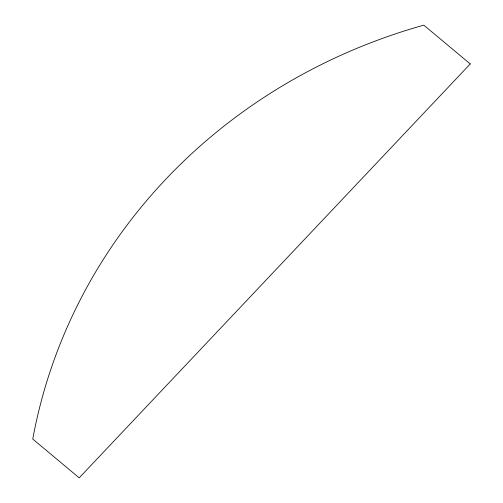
<?xml version="1.0" encoding="UTF-8"?>
<svg xmlns="http://www.w3.org/2000/svg" width="503" height="503" viewBox="0 0 503 503"><rect width="100%" height="100%" fill="white"/><g stroke="black" fill="none" stroke-linecap="round" stroke-linejoin="round"><path stroke-width="0.75" d="M470.248 63.944L79.197 477.85L32.752 439.056A572.408 535.808 7.7 0 1 423.803 25.15L470.248 63.944"/></g></svg>
